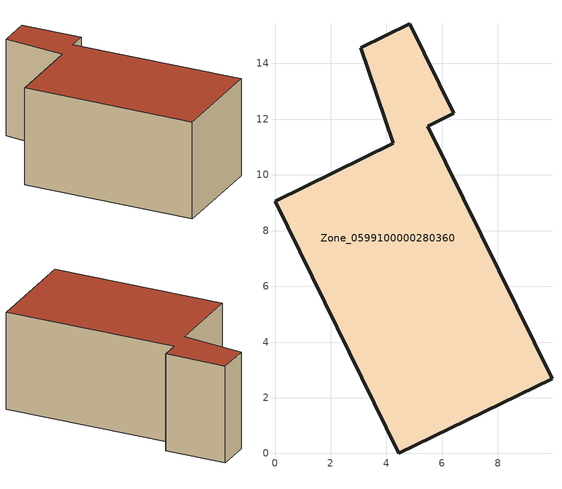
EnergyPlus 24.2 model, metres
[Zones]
Zone_0599100000280360
 floor ground (C_G): 0,9.05 4.25,11.14 3.07,14.56 4.84,15.43 6.42,12.21 5.48,11.75 9.94,2.69 4.44,0 z0
 wall outside (C_F): 4.25,11.14 0,9.05 4.44,0 9.94,2.69 5.48,11.75 6.42,12.21 4.84,15.43 3.07,14.56 4.25,11.14 z0:5.82
 roof outside (C_R): 4.84,15.43 3.07,14.56 4.25,11.14 0,9.05 4.44,0 9.94,2.69 5.48,11.75 6.42,12.21 z5.82
[BUILDING]
Pand.0599100000280360: North Axis=0; Terrain=City; Loads Convergence Tolerance Value=0.04; Temperature Convergence Tolerance Value=0.4; Solar Distribution=FullExterior; Maximum Number of Warmup Days=25; Minimum Number of Warmup Days=1
[Site:Location]
Rotterdam.The.Hague.AP_ZH_NLD Design_Conditions: Latitude=51.96; Longitude=4.45; Time Zone=1; Elevation=-4.5
[SITE:GROUNDTEMPERATURE:BUILDINGSURFACE]
18, 18, 18, 18, 18, 18, 18, 18, 18, 18, 18, 18
[MATERIAL] Thermal Absorptance=0.9; Solar Absorptance=0.7; Visible Absorptance=0.7
Name | Roughness | Thickness | Conductivity | Density | Specific Heat
G.TI.1965-1974 | MediumSmooth | 0.15 | 0.882353 | 540 | 1210
F.TI.1965-1974 | Rough | 0.3 | 0.697674 | 1920 | 840
R.TI.1965-1974 | MediumRough | 0.2 | 0.232558 | 1500 | 1000
[CONSTRUCTION]
C_G: G.TI.1965-1974
C_F: F.TI.1965-1974
C_R: R.TI.1965-1974
[ZONE]
Zone_0599100000280360: Type=1; Multiplier=1; Ceiling Height=Autocalculate; Volume=Autocalculate; Floor Area=autocalculate; Part of Total Floor Area=Yes
[ZONEINFILTRATION:DESIGNFLOWRATE]
Infil_Zone_0599100000280360: Zone or ZoneList or Space or SpaceList=Zone_0599100000280360; Schedule=AlwaysOn; Design Flow Rate Calculation Method=Flow/Area; Flow Rate per Floor Area=0.003; Constant Term Coefficient=1; Temperature Term Coefficient=0; Velocity Term Coefficient=0; Velocity Squared Term Coefficient=0
[HVACTEMPLATE:ZONE:IDEALLOADSAIRSYSTEM]
Zone_0599100000280360: Maximum Heating Supply Air Temperature=50; Minimum Cooling Supply Air Temperature=13; Maximum Heating Supply Air Humidity Ratio=0.0156; Minimum Cooling Supply Air Humidity Ratio=0.0077; Heating Limit=NoLimit; Cooling Limit=NoLimit; Dehumidification Control Type=ConstantSensibleHeatRatio; Cooling Sensible Heat Ratio=0.7; Dehumidification Setpoint=60; Humidification Control Type=None; Humidification Setpoint=30; Outdoor Air Method=None; Outdoor Air Flow Rate per Person=0.00944; Outdoor Air Flow Rate per Zone Floor Area=0; Outdoor Air Flow Rate per Zone=0; Demand Controlled Ventilation Type=None; Outdoor Air Economizer Type=NoEconomizer; Heat Recovery Type=None; Sensible Heat Recovery Effectiveness=0.7; Latent Heat Recovery Effectiveness=0.65
[ZONECONTROL:THERMOSTAT]
ThermostatControl_Zone_0599100000280360: Zone or ZoneList=Zone_0599100000280360; Control Type Schedule=DualSetpointControlType; Control 1=Thermostat_Zone_0599100000280360; Temperature Difference Between Cutout And Setpoint=0
[THERMOSTATSETPOINT:DUALSETPOINT]
Thermostat_Zone_0599100000280360: Heating Setpoint Temperature Schedule=HeatingSetpoint_Zone_0599100000280360; Cooling Setpoint Temperature Schedule=CoolingSetpoint_Zone_0599100000280360
[SCHEDULE:COMPACT]
HeatingSetpoint_Zone_0599100000280360: Through: 12/31, For: AllDays, Until: 24:00, 21
CoolingSetpoint_Zone_0599100000280360: Through: 12/31, For: AllDays, Until: 24:00, 24
DualSetpointControlType: Through: 12/31, For: AllDays, Until: 24:00, 4
AlwaysOn: Through: 12/31, For: AllDays, Until: 24:00, 1
